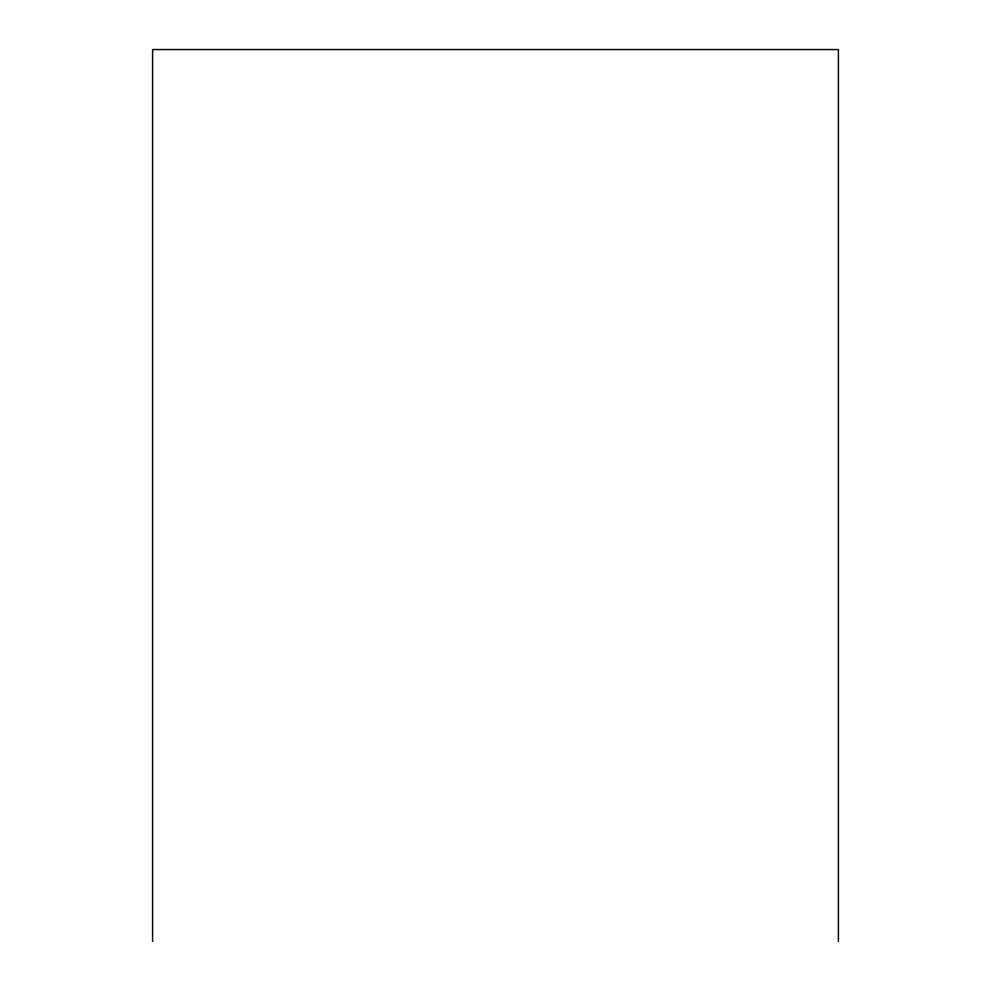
<?xml version="1.0" encoding="UTF-8"?>
<svg xmlns="http://www.w3.org/2000/svg" width="991" height="991" viewBox="0 0 991 991"><rect width="100%" height="100%" fill="white"/><g stroke="black" fill="none" stroke-linecap="round" stroke-linejoin="round"><path stroke-width="1.49" d="M838.411 941.45L838.411 49.55L152.589 49.55L152.589 941.45"/></g></svg>
